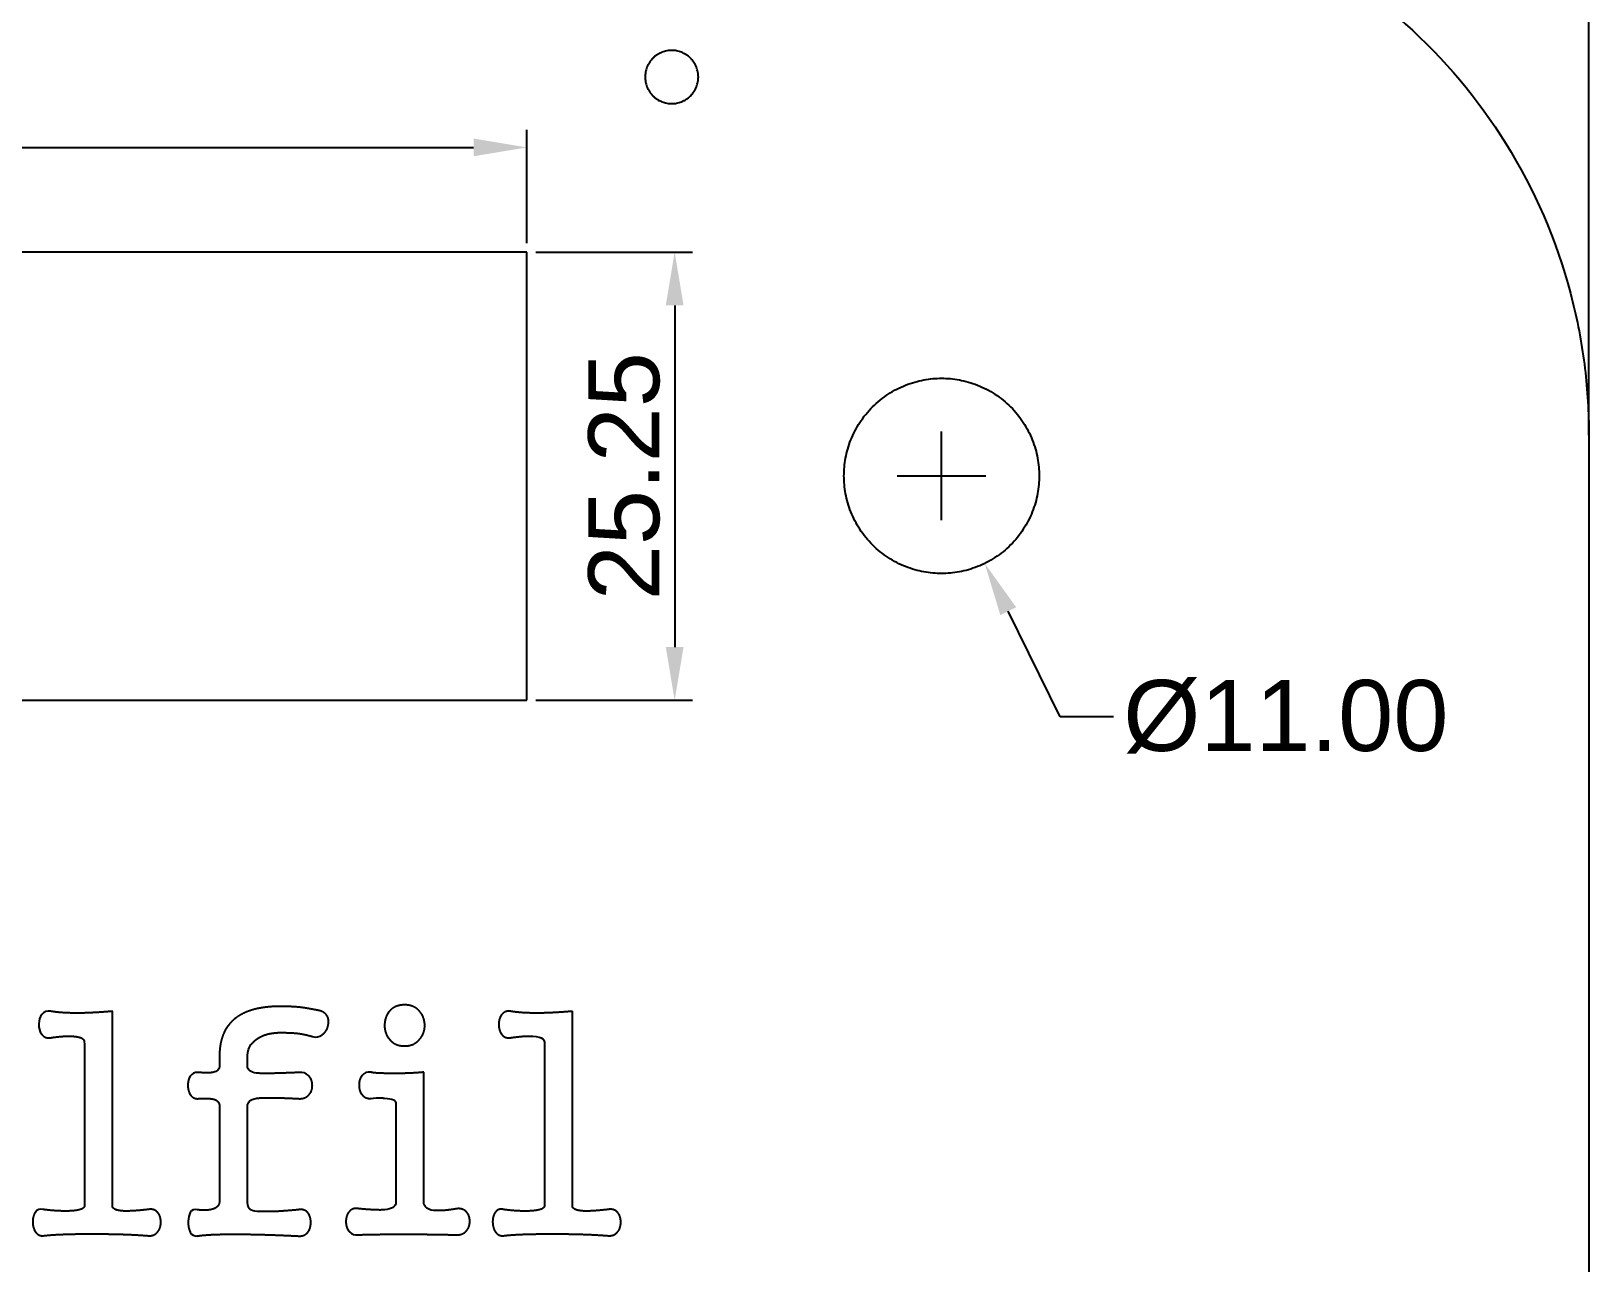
# Model space of a CAD drawing. Header units: millimetres. Extents: x -410 to 346, y 212 to 415.
# Drawn here: x -131.7 to -44, y 306.4 to 375.8 of the extents above; entities that cross this region are included whole.
import ezdxf

# ---------------------------------------------------------------- set-up
doc = ezdxf.new("R2010")
doc.units = ezdxf.units.MM
doc.header["$MEASUREMENT"] = 0
doc.layers.add('Predefinito', color=18, linetype='Continuous', true_color=0x000000)
doc.layers.add('quote', color=96, linetype='Continuous', true_color=0x007f00)
doc.styles.add('Arial', font='arial.ttf')
doc.dimstyles.new('Millimetro Piccolo', dxfattribs={"dimtxt": 4, "dimasz": 3, "dimexe": 1, "dimexo": 0.5, "dimgap": 0.8, "dimtad": 1, "dimtoh": 1, "dimzin": 1, "dimdsep": 46, "dimtxsty": 'Arial', "dimcen": 2.5, "dimadec": 1, "dimazin": 0, "dimtfac": 1, "dimtdec": 4, "dimtix": 1, "dimtmove": 1, "dimatfit": 3, "dimfxl": 1, "dimtolj": 1, "dimtzin": 1, "dimarcsym": 0})

# ---------------------------------------------------------------- blocks, each defined once
blk = doc.blocks.new('*D1')
at = {"layer": 'Defpoints', "color": 0}
for p in [(-43.952, 409.092), (-389.952, 352.495), (-43.952, 352.495)]:
    blk.add_point(p, dxfattribs=at)
at = {"layer": 'quote', "color": 0, "lineweight": -2}
for p, q in [((-389.952, 352.995), (-389.952, 410.092)), ((-43.952, 352.995), (-43.952, 410.092)), ((-386.952, 409.092), (-46.952, 409.092))]:
    blk.add_line(p, q, dxfattribs=at)
at = {"layer": 'quote', "color": 0}
for points in [[(-386.952, 409.592), (-386.952, 408.592), (-389.952, 409.092)], [(-46.952, 408.592), (-46.952, 409.592), (-43.952, 409.092)]]:
    blk.add_solid(points, dxfattribs=at)
at = {"layer": 'quote', "color": 0, "insert": (-216.952, 411.934), "char_height": 4, "attachment_point": 5, "style": 'Arial'}
blk.add_mtext('\\A1;346.00', dxfattribs=at)
blk = doc.blocks.new('*D3')
at = {"layer": 'Defpoints', "color": 0}
for p in [(-103.801, 369.201), (-175.801, 363.304), (-103.801, 363.304)]:
    blk.add_point(p, dxfattribs=at)
at = {"layer": 'quote', "color": 0, "lineweight": -2}
for p, q in [((-175.801, 363.804), (-175.801, 370.201)), ((-103.801, 363.804), (-103.801, 370.201)), ((-172.801, 369.201), (-106.801, 369.201))]:
    blk.add_line(p, q, dxfattribs=at)
at = {"layer": 'quote', "color": 0}
for points in [[(-172.801, 369.701), (-172.801, 368.701), (-175.801, 369.201)], [(-106.801, 368.701), (-106.801, 369.701), (-103.801, 369.201)]]:
    blk.add_solid(points, dxfattribs=at)
at = {"layer": 'quote', "color": 0, "insert": (-139.801, 372.043), "char_height": 4, "attachment_point": 5, "style": 'Arial'}
blk.add_mtext('\\A1;72.00', dxfattribs=at)
blk = doc.blocks.new('*D4')
at = {"layer": 'Defpoints', "color": 0}
for p in [(-103.801, 363.304), (-103.801, 338.054), (-95.469, 338.054)]:
    blk.add_point(p, dxfattribs=at)
at = {"layer": 'quote', "color": 0, "lineweight": -2}
for p, q in [((-103.301, 363.304), (-94.469, 363.304)), ((-95.469, 360.304), (-95.469, 341.054)), ((-103.301, 338.054), (-94.469, 338.054))]:
    blk.add_line(p, q, dxfattribs=at)
at = {"layer": 'quote', "color": 0}
for points in [[(-94.969, 360.304), (-95.969, 360.304), (-95.469, 363.304)], [(-95.969, 341.054), (-94.969, 341.054), (-95.469, 338.054)]]:
    blk.add_solid(points, dxfattribs=at)
at = {"layer": 'quote', "color": 0, "insert": (-98.311, 350.679), "char_height": 4, "attachment_point": 5, "rotation": 90, "style": 'Arial'}
blk.add_mtext('\\A1;25.25', dxfattribs=at)
blk = doc.blocks.new('*D5')
at = {"layer": 'Defpoints', "color": 0}
for p in [(-82.859, 355.63), (-77.995, 345.764)]:
    blk.add_point(p, dxfattribs=at)
at = {"layer": 'quote', "color": 0}
for p, q in [((-80.427, 348.197), (-80.427, 353.197)), ((-82.927, 350.697), (-77.927, 350.697))]:
    blk.add_line(p, q, dxfattribs=at)
at = {"layer": 'quote', "color": 0, "lineweight": -2}
for p, q in [((-73.737, 337.125), (-76.669, 343.073)), ((-70.737, 337.125), (-73.737, 337.125))]:
    blk.add_line(p, q, dxfattribs=at)
at = {"layer": 'quote', "color": 0}
blk.add_solid([(-76.221, 343.294), (-77.117, 342.852), (-77.995, 345.764)], dxfattribs=at)
at = {"layer": 'quote', "color": 0, "insert": (-61.027, 337.125), "char_height": 4, "attachment_point": 5, "style": 'Arial'}
blk.add_mtext('\\A1;%%c11.00', dxfattribs=at)

msp = doc.modelspace()

# ---------------------------------------------------------------- linework, layer by layer
at = {"layer": 'Predefinito'}
for points, knots in [([(-43.952, 281.192), (-43.952, 302.4), (-43.952, 324.786), (-43.952, 347.792), (-43.952, 350.164), (-43.952, 351.497), (-43.952, 352.396), (-43.951, 352.912), (-43.958, 354.538), (-44.162, 357.258), (-45.258, 362.768), (-48.187, 369.549), (-53.104, 375.395), (-57.897, 379.071), (-61.943, 381.313), (-66.278, 382.929), (-70.176, 383.752), (-73.097, 384.016), (-74.63, 384.051), (-75.452, 384.047), (-75.902, 384.048), (-76.337, 384.047), (-76.771, 384.048), (-77.267, 384.048), (-168.734, 384.048), (-261.007, 384.048), (-354.334, 384.048), (-356.644, 384.048), (-358.039, 384.048), (-358.287, 384.048), (-358.566, 384.048), (-359.071, 384.049), (-360.092, 384.038), (-361.451, 383.96), (-363.012, 383.792), (-365.039, 383.477), (-367.975, 382.785), (-372.737, 381.034), (-378.37, 377.621), (-383.718, 372.194), (-387.212, 366.314), (-388.887, 361.448), (-389.611, 357.897), (-389.895, 355.396), (-389.953, 353.732), (-389.952, 352.934), (-389.952, 352.747), (-389.952, 352.468), (-389.952, 352.08), (-389.952, 351.615), (-389.952, 350.995), (-389.952, 350.235), (-389.952, 342.159), (-389.952, 334.376), (-389.952, 326.904), (-389.952, 300.784), (-389.952, 274.013), (-389.952, 246.639), (-389.952, 245.239), (-389.952, 244.294), (-389.952, 243.806), (-389.952, 243.282), (-389.952, 242.381), (-389.903, 241.021), (-389.692, 238.775), (-389.116, 235.523), (-388.062, 232.174), (-386.735, 229.226), (-384.473, 225.089), (-379.969, 219.628), (-373.372, 215.29), (-367.543, 213.142), (-363.678, 212.342), (-360.862, 212.084), (-359.353, 212.044), (-358.521, 212.049), (-358.063, 212.047), (-357.607, 212.048), (-356.761, 212.047), (-355.393, 212.048), (-353.537, 212.047), (-351.583, 212.048), (-260.913, 212.048), (-170.112, 212.048), (-79.703, 212.048), (-78.4, 212.048), (-77.553, 212.048), (-76.624, 212.048), (-75.859, 212.048), (-75.322, 212.048), (-74.859, 212.047), (-74.173, 212.053), (-71.971, 212.139), (-68.842, 212.556), (-64.683, 213.705), (-61.574, 215.017), (-59.156, 216.351), (-56.996, 217.722), (-53.365, 220.522), (-49.014, 225.465), (-45.896, 231.64), (-44.389, 237.178), (-43.989, 240.715), (-43.949, 242.829), (-43.953, 243.542), (-43.951, 244.178), (-43.952, 244.959), (-43.952, 246.214), (-43.952, 258.296), (-43.952, 270.053), (-43.952, 281.192)], [0, 0, 0, 0, 63.62386, 67.158351, 69.018961, 70.739912, 71.158531, 71.715405, 72.288354, 76.036653, 79.8816, 89.10938, 97.952468, 102.564888, 107.179232, 111.792481, 116.406291, 119.09759, 120.583251, 121.004458, 121.563382, 121.935183, 122.306979, 122.865325, 123.423539, 396.707875, 399.684159, 403.404988, 403.637597, 403.870135, 404.14889, 404.474622, 405.385335, 407.211698, 408.556447, 410.095152, 413.362817, 417.592446, 425.281752, 432.970918, 440.275922, 445.658428, 448.349576, 451.137227, 453.201735, 453.343191, 453.530383, 453.763381, 454.181523, 454.693234, 455.158634, 456.041704, 456.971596, 479.389051, 479.389051, 479.389051, 557.748812, 559.70238, 561.509846, 561.949574, 562.536878, 562.974882, 563.521068, 565.238676, 567.05523, 570.28642, 575.132621, 577.55559, 579.978703, 589.266527, 598.55486, 603.401564, 607.843792, 610.367245, 611.877468, 612.372046, 612.861738, 613.251742, 613.739268, 615.400971, 617.355125, 619.308942, 621.263046, 889.365081, 891.709887, 892.491346, 893.273049, 894.250674, 895.277899, 895.569354, 895.861843, 896.667819, 897.626414, 902.472516, 906.107741, 910.549673, 912.568477, 914.386876, 918.222917, 926.299188, 933.973304, 938.818915, 943.462707, 944.621957, 945.162141, 945.600864, 946.529692, 947.507227, 949.363141, 982.778089, 982.778089, 982.778089, 982.778089]), ([(-130.636, 320.536), (-130.842, 320.57), (-131.008, 320.507), (-131.133, 320.347), (-131.242, 320.206), (-131.299, 320.033), (-131.304, 319.829)], [60, 60, 60, 60, 61, 61, 61, 62, 62, 62, 62]), ([(-131.304, 319.829), (-131.305, 319.819), (-131.305, 319.809), (-131.305, 319.798), (-131.305, 319.585), (-131.255, 319.408), (-131.156, 319.265)], [62, 62, 62, 62, 63, 63, 63, 64, 64, 64, 64]), ([(-103.458, 319.127), (-103.182, 319.111), (-102.995, 319.061), (-102.896, 318.977), (-102.84, 318.929), (-102.81, 318.872), (-102.81, 318.803)], [117, 117, 117, 117, 118, 118, 118, 119, 119, 119, 119]), ([(-119.061, 317.054), (-119.212, 317.075), (-119.326, 317.116), (-119.405, 317.176), (-119.496, 317.243), (-119.541, 317.333), (-119.541, 317.448)], [235, 235, 235, 235, 236, 236, 236, 237, 237, 237, 237]), ([(-111.918, 315.653), (-111.885, 315.651), (-111.852, 315.649), (-111.817, 315.647), (-111.589, 315.628), (-111.424, 315.592), (-111.319, 315.54), (-111.229, 315.496), (-111.182, 315.44), (-111.182, 315.372)], [79, 79, 79, 79, 80, 80, 80, 81, 81, 81, 82, 82, 82, 82]), ([(-122.372, 309.351), (-122.544, 309.408), (-122.675, 309.357), (-122.767, 309.197), (-122.841, 309.069), (-122.879, 308.906), (-122.885, 308.71)], [177, 177, 177, 177, 178, 178, 178, 179, 179, 179, 179]), ([(-109.038, 309.317), (-109.265, 309.337), (-109.423, 309.402), (-109.513, 309.51), (-109.573, 309.581), (-109.604, 309.671), (-109.604, 309.78)], [124, 124, 124, 124, 125, 125, 125, 126, 126, 126, 126])]:
    msp.add_open_spline(points, degree=3, knots=knots, dxfattribs=at)
for points, weights, degree, knots in [([(-97.134, 373.168), (-97.134, 374.668), (-95.634, 374.668), (-94.134, 374.668), (-94.134, 373.168), (-94.134, 371.668), (-95.634, 371.668), (-97.134, 371.668), (-97.134, 373.168)], [1, 0.707106781187, 1, 0.707106781187, 1, 0.707106781187, 1, 0.707106781187, 1], 2, [0, 0, 0, 2.356194, 2.356194, 4.712389, 4.712389, 7.068583, 7.068583, 9.424778, 9.424778, 9.424778]), ([(-74.927, 350.697), (-74.927, 356.197), (-80.427, 356.197), (-85.927, 356.197), (-85.927, 350.697), (-85.927, 345.197), (-80.427, 345.197), (-74.927, 345.197), (-74.927, 350.697)], [1, 0.707106900396, 1, 0.707106781187, 1, 0.707106781187, 1, 0.707106900396, 1], 2, [0, 0, 0, 8.639379, 8.639379, 17.278759, 17.278759, 25.918139, 25.918139, 34.557518, 34.557518, 34.557518]), ([(-129.275, 320.434), (-129.619, 320.436), (-129.963, 320.458), (-130.284, 320.478), (-130.603, 320.531)], [1, 0.999553446592, 1, 0.99876975767, 1], 2, [0, 0, 0, 0.688316, 0.688316, 1.33255, 1.33255, 1.33255]), ([(-127.154, 320.536), (-127.369, 320.516), (-127.584, 320.499), (-127.799, 320.484), (-128.05, 320.467), (-128.301, 320.454), (-128.552, 320.445), (-128.754, 320.437), (-128.957, 320.433), (-129.161, 320.433), (-129.2, 320.433), (-129.237, 320.434), (-129.275, 320.434)], [1, 0.999963751664, 0.999963751664, 1, 0.999908614834, 0.999908614834, 1, 0.999898256514, 0.999898256514, 1, 1, 1, 1], 3, [0, 0, 0, 0, 0.647939, 0.647939, 0.647939, 1.401113, 1.401113, 1.401113, 2.010228, 2.010228, 2.010228, 3.010228, 3.010228, 3.010228, 3.010228]), ([(-116.574, 320.759), (-116.783, 320.781), (-116.994, 320.795), (-117.204, 320.801), (-117.366, 320.808), (-117.527, 320.811), (-117.689, 320.811), (-117.763, 320.811), (-117.837, 320.81), (-117.911, 320.807), (-118.172, 320.801), (-118.433, 320.778), (-118.691, 320.739), (-119.065, 320.681), (-119.396, 320.588), (-119.683, 320.46), (-119.954, 320.339), (-120.187, 320.188), (-120.382, 320.004), (-120.609, 319.787), (-120.787, 319.528), (-120.906, 319.237), (-121.019, 318.965), (-121.087, 318.659), (-121.11, 318.32), (-121.117, 318.23), (-121.12, 318.139), (-121.12, 318.049)], [1, 0.999583788933, 0.999583788933, 1, 0.999884005452, 0.999884005452, 1, 0.999927345769, 0.999927345769, 1, 0.998704160491, 0.998704160491, 1, 1, 1, 1, 1, 1, 1, 0.985403252464, 0.985403252464, 1, 1, 1, 1, 0.999561356817, 0.999561356817, 1], 3, [0, 0, 0, 0, 0.632152, 0.632152, 0.632152, 1.116995, 1.116995, 1.116995, 1.338573, 1.338573, 1.338573, 2.122901, 2.122901, 2.122901, 3.122902, 3.122902, 3.122902, 4.122902, 4.122902, 4.122902, 5.05829, 5.05829, 5.05829, 6.05829, 6.05829, 6.05829, 6.329808, 6.329808, 6.329808, 6.329808]), ([(-115.03, 320.227), (-115.131, 320.435), (-115.345, 320.524), (-115.417, 320.555), (-115.493, 320.571), (-115.709, 320.615), (-115.926, 320.655), (-116.231, 320.713), (-116.539, 320.755)], [1, 0.935553351196, 1, 0.995355060892, 1, 0.999961120282, 1, 0.999664812456, 1], 2, [0, 0, 0, 0.442373, 0.442373, 0.598154, 0.598154, 1.039171, 1.039171, 1.660208, 1.660208, 1.660208]), ([(-109.864, 320.556), (-109.981, 320.688), (-110.128, 320.783), (-110.295, 320.837), (-110.421, 320.878), (-110.552, 320.897), (-110.684, 320.896), (-110.784, 320.896), (-110.883, 320.886), (-110.98, 320.865), (-111.208, 320.816), (-111.396, 320.707), (-111.543, 320.536), (-111.658, 320.399), (-111.738, 320.24), (-111.779, 320.066), (-111.805, 319.956), (-111.818, 319.843), (-111.817, 319.729), (-111.818, 319.607), (-111.8, 319.485), (-111.765, 319.368), (-111.72, 319.216), (-111.645, 319.078), (-111.543, 318.958), (-111.53, 318.943), (-111.518, 318.929), (-111.504, 318.916)], [1, 0.976707664031, 0.976707664031, 1, 0.991572706577, 0.991572706577, 1, 0.996186730222, 0.996186730222, 1, 1, 1, 1, 0.981884707732, 0.981884707732, 1, 0.995234848952, 0.995234848952, 1, 0.992806070855, 0.992806070855, 1, 0.985814556681, 0.985814556681, 1, 0.999764780442, 0.999764780442, 1], 3, [0, 0, 0, 0, 0.520884, 0.520884, 0.520884, 0.916188, 0.916188, 0.916188, 1.213842, 1.213842, 1.213842, 2.213842, 2.213842, 2.213842, 2.744444, 2.744444, 2.744444, 3.084061, 3.084061, 3.084061, 3.450957, 3.450957, 3.450957, 3.920769, 3.920769, 3.920769, 3.977334, 3.977334, 3.977334, 3.977334]), ([(-109.844, 318.958), (-109.67, 319.149), (-109.598, 319.398), (-109.552, 319.56), (-109.552, 319.729), (-109.552, 319.92), (-109.605, 320.104), (-109.675, 320.347), (-109.844, 320.536)], [1, 0.97402195432, 1, 0.990023053295, 1, 0.989716075409, 1, 0.974671897886, 1], 2, [0, 0, 0, 0.508813, 0.508813, 0.844723, 0.844723, 1.223906, 1.223906, 1.722292, 1.722292, 1.722292]), ([(-104.715, 320.536), (-104.775, 320.546), (-104.836, 320.547), (-104.896, 320.538), (-105.02, 320.52), (-105.126, 320.457), (-105.212, 320.347), (-105.271, 320.27), (-105.315, 320.184), (-105.343, 320.092), (-105.371, 319.996), (-105.385, 319.898), (-105.384, 319.798), (-105.384, 319.652), (-105.36, 319.522), (-105.313, 319.408), (-105.288, 319.345), (-105.254, 319.286), (-105.212, 319.232), (-105.14, 319.14), (-105.055, 319.081), (-104.956, 319.054), (-104.877, 319.032), (-104.795, 319.029), (-104.715, 319.043)], [1, 0.992010617156, 0.992010617156, 1, 1, 1, 1, 0.989150123034, 0.989150123034, 1, 0.992869628427, 0.992869628427, 1, 1, 1, 1, 0.9941221751, 0.9941221751, 1, 1, 1, 1, 0.98336238959, 0.98336238959, 1], 3, [0, 0, 0, 0, 0.181821, 0.181821, 0.181821, 1.181821, 1.181821, 1.181821, 1.470506, 1.470506, 1.470506, 1.767682, 1.767682, 1.767682, 2.767682, 2.767682, 2.767682, 2.971747, 2.971747, 2.971747, 3.971747, 3.971747, 3.971747, 4.215111, 4.215111, 4.215111, 4.215111]), ([(-101.347, 320.526), (-101.731, 320.492), (-102.116, 320.469), (-102.487, 320.447), (-102.859, 320.438), (-103.049, 320.433), (-103.239, 320.433), (-103.406, 320.433), (-103.572, 320.437), (-103.911, 320.444), (-104.247, 320.474), (-104.482, 320.496), (-104.715, 320.536)], [1, 0.999910765853, 1, 0.999839880454, 1, 0.999941732456, 1, 0.999932900555, 1, 0.999421817474, 1, 0.99917781079, 1], 2, [0, 0, 0, 0.771222, 0.771222, 1.515463, 1.515463, 1.895473, 1.895473, 2.228574, 2.228574, 2.904735, 2.904735, 3.37619, 3.37619, 3.37619]), ([(-115.339, 319.215), (-115.179, 319.318), (-115.07, 319.473), (-115.013, 319.678), (-114.964, 319.853), (-114.962, 320.011), (-115.003, 320.153), (-115.011, 320.178), (-115.02, 320.203), (-115.03, 320.227)], [1, 1, 1, 1, 1, 1, 1, 0.99912187124, 0.99912187124, 1], 3, [130, 130, 130, 130, 131, 131, 131, 132, 132, 132, 132.078766, 132.078766, 132.078766, 132.078766]), ([(-131.156, 319.265), (-131.149, 319.254), (-131.141, 319.243), (-131.133, 319.232), (-131.014, 319.08), (-130.859, 319.017), (-130.669, 319.04)], [1, 0.999693690698, 0.999693690698, 1, 1, 1, 1], 3, [0, 0, 0, 0, 0.039818, 0.039818, 0.039818, 1.039818, 1.039818, 1.039818, 1.039818]), ([(-130.636, 319.043), (-130.253, 319.107), (-129.866, 319.13), (-129.634, 319.144), (-129.401, 319.129)], [1, 0.998563300703, 1, 0.998143130592, 1], 2, [0, 0, 0, 0.774662, 0.774662, 1.24048, 1.24048, 1.24048]), ([(-129.401, 319.129), (-129.326, 319.125), (-129.252, 319.118), (-129.178, 319.106), (-128.903, 319.065), (-128.756, 318.975), (-128.737, 318.835)], [1, 0.999131386658, 0.999131386658, 1, 1, 1, 1], 3, [0, 0, 0, 0, 0.224586, 0.224586, 0.224586, 1.224586, 1.224586, 1.224586, 1.224586]), ([(-119.08, 318.926), (-119.041, 318.956), (-119, 318.984), (-118.958, 319.009), (-118.682, 319.184), (-118.352, 319.288), (-117.972, 319.322), (-117.878, 319.331), (-117.783, 319.335), (-117.689, 319.335), (-117.544, 319.335), (-117.398, 319.333), (-117.253, 319.328), (-117.09, 319.323), (-116.926, 319.314), (-116.763, 319.301)], [1, 0.999207867364, 0.999207867364, 1, 1, 1, 1, 0.999329918482, 0.999329918482, 1, 0.99991019239, 0.99991019239, 1, 0.999825548094, 0.999825548094, 1], 3, [0, 0, 0, 0, 0.146904, 0.146904, 0.146904, 1.146905, 1.146905, 1.146905, 1.429954, 1.429954, 1.429954, 1.865744, 1.865744, 1.865744, 2.35726, 2.35726, 2.35726, 2.35726]), ([(-111.504, 318.916), (-111.326, 318.717), (-111.072, 318.636), (-110.882, 318.578), (-110.684, 318.58), (-110.529, 318.58), (-110.378, 318.618), (-110.053, 318.697), (-109.844, 318.958)], [1, 0.964557302258, 1, 0.988063069318, 1, 0.992253871573, 1, 0.946809346635, 1], 2, [0, 0, 0, 0.521396, 0.521396, 0.914085, 0.914085, 1.223629, 1.223629, 1.867803, 1.867803, 1.867803]), ([(-104.715, 319.043), (-104.539, 319.072), (-104.362, 319.095), (-104.185, 319.112), (-103.919, 319.138), (-103.684, 319.143), (-103.479, 319.129)], [1, 0.999633751581, 0.999633751581, 1, 1, 1, 1], 3, [0, 0, 0, 0, 0.534694, 0.534694, 0.534694, 1.534694, 1.534694, 1.534694, 1.534694]), ([(-121.497, 317.088), (-121.546, 317.081), (-121.595, 317.077), (-121.644, 317.074), (-121.802, 317.067), (-122.027, 317.071), (-122.321, 317.088)], [1, 0.99919252462, 0.99919252462, 1, 1, 1, 1], 3, [0, 0, 0, 0, 0.146963, 0.146963, 0.146963, 1.146963, 1.146963, 1.146963, 1.146963]), ([(-116.644, 317.088), (-117.015, 317.071), (-117.386, 317.058), (-117.752, 317.045), (-118.119, 317.038), (-118.474, 317.03), (-118.83, 317.039), (-118.946, 317.043), (-119.061, 317.054)], [1, 0.999990191641, 1, 0.999966657856, 1, 0.999709226357, 1, 0.999491281457, 1], 2, [0, 0, 0, 0.743055, 0.743055, 1.476268, 1.476268, 2.186866, 2.186866, 2.419235, 2.419235, 2.419235]), ([(-113.087, 316.916), (-113.186, 316.796), (-113.243, 316.642), (-113.255, 316.453), (-113.257, 316.424), (-113.258, 316.396), (-113.258, 316.367), (-113.258, 316.171), (-113.211, 316.008), (-113.118, 315.877)], [1, 1, 1, 1, 0.999782629775, 0.999782629775, 1, 1, 1, 1], 3, [72, 72, 72, 72, 73, 73, 73, 73.086013, 73.086013, 73.086013, 74.086013, 74.086013, 74.086013, 74.086013]), ([(-109.604, 317.105), (-109.658, 317.099), (-109.714, 317.094), (-109.769, 317.089), (-110.022, 317.067), (-110.274, 317.052), (-110.528, 317.044), (-110.768, 317.035), (-111.009, 317.032), (-111.249, 317.034), (-111.318, 317.034), (-111.387, 317.035), (-111.457, 317.036), (-111.622, 317.036), (-111.788, 317.038), (-111.954, 317.042), (-112.3, 317.051), (-112.507, 317.072), (-112.572, 317.105)], [1, 1, 1, 1, 0.999758141668, 0.999758141668, 1, 0.999851250348, 0.999851250348, 1, 1, 1, 1, 0.999937690811, 0.999937690811, 1, 1, 1, 1], 3, [137, 137, 137, 137, 138, 138, 138, 138.759563, 138.759563, 138.759563, 139.481589, 139.481589, 139.481589, 140.481589, 140.481589, 140.481589, 140.978411, 140.978411, 140.978411, 141.978411, 141.978411, 141.978411, 141.978411]), ([(-122.767, 316.882), (-122.832, 316.785), (-122.872, 316.67), (-122.891, 316.54), (-122.899, 316.483), (-122.904, 316.425), (-122.904, 316.367), (-122.904, 316.196), (-122.87, 316.044), (-122.806, 315.912)], [1, 1, 1, 1, 0.998300332781, 0.998300332781, 1, 1, 1, 1], 3, [154, 154, 154, 154, 155, 155, 155, 155.172852, 155.172852, 155.172852, 156.172851, 156.172851, 156.172851, 156.172851]), ([(-116.643, 315.613), (-116.414, 315.601), (-116.225, 315.675), (-116.076, 315.836), (-115.951, 315.973), (-115.888, 316.144), (-115.888, 316.35), (-115.888, 316.373), (-115.889, 316.395), (-115.89, 316.417), (-115.902, 316.604), (-115.964, 316.759), (-116.076, 316.882)], [1, 1, 1, 1, 1, 1, 1, 0.99964946177, 0.99964946177, 1, 1, 1, 1], 3, [224, 224, 224, 224, 225, 225, 225, 226, 226, 226, 226.066817, 226.066817, 226.066817, 227.066817, 227.066817, 227.066817, 227.066817]), ([(-122.767, 315.836), (-122.668, 315.697), (-122.543, 315.623), (-122.393, 315.613), (-122.369, 315.611), (-122.345, 315.611), (-122.321, 315.613)], [1, 1, 1, 1, 0.99883605616, 0.99883605616, 1], 3, [158, 158, 158, 158, 159, 159, 159, 159.072147, 159.072147, 159.072147, 159.072147]), ([(-122.321, 315.613), (-122.049, 315.629), (-121.835, 315.63), (-121.675, 315.618), (-121.615, 315.615), (-121.556, 315.607), (-121.497, 315.596), (-121.345, 315.561), (-121.239, 315.496), (-121.179, 315.402), (-121.14, 315.342), (-121.12, 315.269), (-121.12, 315.184)], [1, 1, 1, 1, 0.998379954187, 0.998379954187, 1, 1, 1, 1, 1, 1, 1], 3, [160, 160, 160, 160, 161, 161, 161, 161.179469, 161.179469, 161.179469, 162.179469, 162.179469, 162.179469, 163.179468, 163.179468, 163.179468, 163.179468]), ([(-119.061, 315.63), (-118.97, 315.643), (-118.879, 315.652), (-118.787, 315.657), (-118.601, 315.668), (-118.36, 315.671), (-118.065, 315.667), (-117.834, 315.663), (-117.603, 315.657), (-117.372, 315.647), (-117.146, 315.638), (-116.919, 315.628), (-116.692, 315.615)], [1, 0.999249288941, 0.999249288941, 1, 1, 1, 1, 0.99994383587, 0.99994383587, 1, 0.999981664047, 0.999981664047, 1], 3, [0, 0, 0, 0, 0.275517, 0.275517, 0.275517, 1.275517, 1.275517, 1.275517, 1.968554, 1.968554, 1.968554, 2.64933, 2.64933, 2.64933, 2.64933]), ([(-113.087, 315.836), (-112.978, 315.697), (-112.835, 315.627), (-112.658, 315.625), (-112.629, 315.625), (-112.6, 315.627), (-112.572, 315.63)], [1, 1, 1, 1, 0.999028231658, 0.999028231658, 1], 3, [76, 76, 76, 76, 77, 77, 77, 77.086431, 77.086431, 77.086431, 77.086431]), ([(-131.494, 309.214), (-131.576, 309.104), (-131.623, 308.968), (-131.64, 308.808), (-131.645, 308.766), (-131.648, 308.724), (-131.648, 308.682), (-131.648, 308.492), (-131.61, 308.331), (-131.54, 308.196)], [1, 1, 1, 1, 0.999048797905, 0.999048797905, 1, 1, 1, 1], 3, [9, 9, 9, 9, 10, 10, 10, 10.126752, 10.126752, 10.126752, 11.126751, 11.126751, 11.126751, 11.126751]), ([(-129.742, 309.282), (-130.087, 309.278), (-130.432, 309.304), (-130.732, 309.326), (-131.03, 309.368)], [1, 0.999116035871, 1, 0.999419086804, 1], 2, [0, 0, 0, 0.69015, 0.69015, 1.292351, 1.292351, 1.292351]), ([(-128.732, 309.574), (-128.732, 309.493), (-128.798, 309.429), (-128.93, 309.381), (-129.078, 309.327), (-129.309, 309.294), (-129.624, 309.282), (-129.663, 309.282), (-129.703, 309.282), (-129.742, 309.282)], [1, 1, 1, 1, 1, 1, 1, 0.999974556049, 0.999974556049, 1], 3, [2, 2, 2, 2, 3, 3, 3, 4, 4, 4, 4.118611, 4.118611, 4.118611, 4.118611]), ([(-125.41, 309.34), (-125.665, 309.313), (-125.922, 309.295), (-126.179, 309.284), (-126.286, 309.279), (-126.394, 309.279), (-126.502, 309.282), (-126.618, 309.287), (-126.734, 309.302), (-126.848, 309.327), (-127.05, 309.375), (-127.154, 309.457), (-127.154, 309.574)], [1, 0.999698078723, 0.999698078723, 1, 0.999572299053, 0.999572299053, 1, 0.997391572625, 0.997391572625, 1, 1, 1, 1], 3, [0, 0, 0, 0, 0.770929, 0.770929, 0.770929, 1.09414, 1.09414, 1.09414, 1.443387, 1.443387, 1.443387, 2.443387, 2.443387, 2.443387, 2.443387]), ([(-124.597, 309.197), (-124.635, 309.241), (-124.68, 309.278), (-124.729, 309.309), (-124.845, 309.38), (-124.984, 309.4), (-125.146, 309.368)], [1, 0.992089249253, 0.992089249253, 1, 1, 1, 1], 3, [0, 0, 0, 0, 0.173735, 0.173735, 0.173735, 1.173735, 1.173735, 1.173735, 1.173735]), ([(-125.146, 307.893), (-124.918, 307.87), (-124.735, 307.944), (-124.597, 308.116), (-124.483, 308.253), (-124.426, 308.436), (-124.426, 308.665), (-124.426, 308.736), (-124.433, 308.808), (-124.447, 308.878), (-124.47, 308.995), (-124.522, 309.104), (-124.597, 309.197)], [1, 1, 1, 1, 1, 1, 1, 0.996464477113, 0.996464477113, 1, 0.980128755198, 0.980128755198, 1], 3, [25, 25, 25, 25, 26, 26, 26, 27, 27, 27, 27.214879, 27.214879, 27.214879, 27.570549, 27.570549, 27.570549, 27.570549]), ([(-121.488, 309.395), (-121.681, 309.33), (-121.936, 309.311), (-122.256, 309.34), (-122.295, 309.343), (-122.333, 309.347), (-122.372, 309.351)], [1, 1, 1, 1, 0.999921143635, 0.999921143635, 1], 3, [175, 175, 175, 175, 176, 176, 176, 176.117056, 176.117056, 176.117056, 176.117056]), ([(-121.12, 309.849), (-121.12, 309.817), (-121.123, 309.785), (-121.129, 309.754), (-121.159, 309.587), (-121.27, 309.47), (-121.463, 309.403)], [1, 0.997369516513, 0.997369516513, 1, 1, 1, 1], 3, [0, 0, 0, 0, 0.095729, 0.095729, 0.095729, 1.095729, 1.095729, 1.095729, 1.095729]), ([(-119.38, 309.367), (-119.388, 309.372), (-119.396, 309.379), (-119.404, 309.385), (-119.496, 309.477), (-119.541, 309.631), (-119.541, 309.849)], [1, 0.999233214185, 0.999233214185, 1, 1, 1, 1], 3, [0, 0, 0, 0, 0.031181, 0.031181, 0.031181, 1.031181, 1.031181, 1.031181, 1.031181]), ([(-117.792, 309.265), (-117.927, 309.261), (-118.062, 309.259), (-118.417, 309.254), (-118.773, 309.26)], [1, 0.999966116977, 1, 0.999864976589, 1], 2, [0, 0, 0, 0.2699046, 0.2699046, 0.9811924, 0.9811924, 0.9811924]), ([(-116.694, 309.351), (-117.001, 309.323), (-117.309, 309.3), (-117.55, 309.281), (-117.792, 309.265)], [1, 0.999968111635, 1, 0.999977313402, 1], 2, [0, 0, 0, 0.617166, 0.617166, 1.101341, 1.101341, 1.101341]), ([(-116.145, 309.197), (-116.247, 309.308), (-116.376, 309.364), (-116.53, 309.367), (-116.585, 309.367), (-116.64, 309.362), (-116.694, 309.351)], [1, 1, 1, 1, 0.996399010134, 0.996399010134, 1], 3, [199, 199, 199, 199, 200, 200, 200, 200.165427, 200.165427, 200.165427, 200.165427]), ([(-116.145, 308.082), (-116.058, 308.194), (-116.005, 308.33), (-115.984, 308.488), (-115.977, 308.541), (-115.973, 308.594), (-115.974, 308.648), (-115.974, 308.82), (-116.01, 308.972), (-116.083, 309.101), (-116.101, 309.135), (-116.122, 309.167), (-116.145, 309.197)], [1, 1, 1, 1, 0.99841029749, 0.99841029749, 1, 1, 1, 1, 0.998220448633, 0.998220448633, 1], 3, [195, 195, 195, 195, 196, 196, 196, 196.160228, 196.160228, 196.160228, 197.160228, 197.160228, 197.160228, 197.274284, 197.274284, 197.274284, 197.274284]), ([(-113.327, 309.42), (-113.533, 309.454), (-113.698, 309.391), (-113.824, 309.231), (-113.939, 309.082), (-113.996, 308.899), (-113.996, 308.682), (-113.996, 308.652), (-113.994, 308.622), (-113.992, 308.593), (-113.978, 308.416), (-113.923, 308.268), (-113.824, 308.15)], [1, 1, 1, 1, 1, 1, 1, 0.999545938967, 0.999545938967, 1, 1, 1, 1], 3, [97, 97, 97, 97, 98, 98, 98, 99, 99, 99, 99.088849, 99.088849, 99.088849, 100.088848, 100.088848, 100.088848, 100.088848]), ([(-111.814, 309.351), (-111.973, 309.336), (-112.207, 309.337), (-112.519, 309.355), (-112.737, 309.367), (-112.955, 309.382), (-113.172, 309.402)], [1, 1, 1, 1, 0.999899976745, 0.999899976745, 1], 3, [93, 93, 93, 93, 94, 94, 94, 94.655459, 94.655459, 94.655459, 94.655459]), ([(-107.803, 309.402), (-107.955, 309.376), (-108.109, 309.354), (-108.263, 309.336), (-108.561, 309.302), (-108.806, 309.295), (-108.998, 309.313)], [1, 0.999766243392, 0.999766243392, 1, 1, 1, 1], 3, [0, 0, 0, 0, 0.464956, 0.464956, 0.464956, 1.464956, 1.464956, 1.464956, 1.464956]), ([(-107.803, 307.944), (-107.696, 307.932), (-107.589, 307.943), (-107.487, 307.975), (-107.384, 308.01), (-107.293, 308.07), (-107.22, 308.15), (-107.153, 308.221), (-107.101, 308.304), (-107.066, 308.395), (-107.03, 308.493), (-107.013, 308.595), (-107.014, 308.699), (-107.014, 308.844), (-107.041, 308.97), (-107.096, 309.078), (-107.128, 309.141), (-107.169, 309.198), (-107.22, 309.248), (-107.293, 309.323), (-107.385, 309.375), (-107.487, 309.4), (-107.581, 309.423), (-107.686, 309.424), (-107.803, 309.402)], [1, 0.985363311709, 0.985363311709, 1, 0.978624980448, 0.978624980448, 1, 0.987433232604, 0.987433232604, 1, 0.989070418755, 0.989070418755, 1, 1, 1, 1, 0.991256348581, 0.991256348581, 1, 0.974555110488, 0.974555110488, 1, 1, 1, 1], 3, [0, 0, 0, 0, 0.319941, 0.319941, 0.319941, 0.64247, 0.64247, 0.64247, 0.933675, 0.933675, 0.933675, 1.243502, 1.243502, 1.243502, 2.243502, 2.243502, 2.243502, 2.454386, 2.454386, 2.454386, 2.765878, 2.765878, 2.765878, 3.765878, 3.765878, 3.765878, 3.765878]), ([(-105.11, 309.368), (-105.212, 309.398), (-105.302, 309.397), (-105.382, 309.367), (-105.455, 309.34), (-105.518, 309.29), (-105.573, 309.214), (-105.594, 309.184), (-105.613, 309.152), (-105.63, 309.12), (-105.694, 308.998), (-105.727, 308.853), (-105.727, 308.682), (-105.728, 308.571), (-105.713, 308.461), (-105.683, 308.354), (-105.659, 308.269), (-105.622, 308.189), (-105.573, 308.116), (-105.519, 308.035), (-105.456, 307.977), (-105.386, 307.94), (-105.305, 307.897), (-105.213, 307.881), (-105.11, 307.893)], [1, 1, 1, 1, 1, 1, 1, 0.998276118702, 0.998276118702, 1, 1, 1, 1, 0.993204562101, 0.993204562101, 1, 0.991222454163, 0.991222454163, 1, 1, 1, 1, 1, 1, 1], 3, [138, 138, 138, 138, 139, 139, 139, 140, 140, 140, 140.109885, 140.109885, 140.109885, 141.109886, 141.109886, 141.109886, 141.441305, 141.441305, 141.441305, 141.70538, 141.70538, 141.70538, 142.70538, 142.70538, 142.70538, 143.70538, 143.70538, 143.70538, 143.70538]), ([(-102.81, 309.574), (-102.81, 309.447), (-102.973, 309.361), (-103.297, 309.315), (-103.432, 309.298), (-103.567, 309.286), (-103.703, 309.282), (-103.816, 309.279), (-103.93, 309.279), (-104.044, 309.281), (-104.268, 309.285), (-104.493, 309.299), (-104.716, 309.321), (-104.848, 309.334), (-104.979, 309.349), (-105.11, 309.368)], [1, 1, 1, 1, 0.999153274926, 0.999153274926, 1, 0.999862021261, 0.999862021261, 1, 0.999478090571, 0.999478090571, 1, 0.999821788193, 0.999821788193, 1], 3, [133, 133, 133, 133, 134, 134, 134, 134.407077, 134.407077, 134.407077, 134.747986, 134.747986, 134.747986, 135.421909, 135.421909, 135.421909, 135.818151, 135.818151, 135.818151, 135.818151]), ([(-99.225, 309.368), (-99.394, 309.349), (-99.564, 309.332), (-99.734, 309.317), (-100.042, 309.291), (-100.293, 309.278), (-100.483, 309.28), (-100.516, 309.28), (-100.548, 309.281), (-100.581, 309.282), (-100.814, 309.295), (-100.983, 309.329), (-101.091, 309.384), (-101.184, 309.432), (-101.232, 309.494), (-101.232, 309.574)], [1, 0.999951663044, 0.999951663044, 1, 1, 1, 1, 0.999896961074, 0.999896961074, 1, 1, 1, 1, 1, 1, 1], 3, [0, 0, 0, 0, 0.511046, 0.511046, 0.511046, 1.511046, 1.511046, 1.511046, 1.608377, 1.608377, 1.608377, 2.608377, 2.608377, 2.608377, 3.608377, 3.608377, 3.608377, 3.608377]), ([(-99.225, 307.893), (-99.153, 307.885), (-99.081, 307.889), (-99.011, 307.904), (-98.879, 307.932), (-98.767, 308.002), (-98.676, 308.116), (-98.615, 308.191), (-98.57, 308.277), (-98.544, 308.371), (-98.517, 308.466), (-98.503, 308.565), (-98.505, 308.665), (-98.505, 308.809), (-98.531, 308.936), (-98.581, 309.045), (-98.606, 309.1), (-98.638, 309.15), (-98.676, 309.197), (-98.757, 309.291), (-98.855, 309.348), (-98.968, 309.371), (-99.053, 309.387), (-99.14, 309.386), (-99.225, 309.368)], [1, 0.991525430637, 0.991525430637, 1, 1, 1, 1, 0.985945448202, 0.985945448202, 1, 0.993103864895, 0.993103864895, 1, 1, 1, 1, 0.99453690963, 0.99453690963, 1, 1, 1, 1, 0.986810908551, 0.986810908551, 1], 3, [0, 0, 0, 0, 0.215654, 0.215654, 0.215654, 1.215654, 1.215654, 1.215654, 1.504977, 1.504977, 1.504977, 1.8026, 1.8026, 1.8026, 2.8026, 2.8026, 2.8026, 2.981618, 2.981618, 2.981618, 3.981618, 3.981618, 3.981618, 4.240784, 4.240784, 4.240784, 4.240784]), ([(-131.54, 308.196), (-131.526, 308.169), (-131.511, 308.142), (-131.494, 308.116), (-131.4, 307.975), (-131.28, 307.902), (-131.133, 307.891), (-131.099, 307.888), (-131.064, 307.889), (-131.03, 307.893)], [1, 0.998923475483, 0.998923475483, 1, 1, 1, 1, 0.996801692658, 0.996801692658, 1], 3, [0, 0, 0, 0, 0.092772, 0.092772, 0.092772, 1.092772, 1.092772, 1.092772, 1.195192, 1.195192, 1.195192, 1.195192]), ([(-122.885, 308.71), (-122.885, 308.695), (-122.886, 308.68), (-122.887, 308.665), (-122.887, 308.442), (-122.848, 308.257), (-122.772, 308.111)], [1, 0.999952214867, 0.999952214867, 1, 1, 1, 1], 3, [0, 0, 0, 0, 0.045503, 0.045503, 0.045503, 1.045503, 1.045503, 1.045503, 1.045503]), ([(-131.03, 307.893), (-130.808, 307.92), (-130.585, 307.939), (-130.361, 307.951), (-130.114, 307.965), (-129.866, 307.974), (-129.619, 307.981), (-129.377, 307.987), (-129.136, 307.991), (-128.894, 307.993), (-128.697, 307.995), (-128.5, 307.996), (-128.303, 307.996), (-128.261, 307.996), (-128.22, 307.995), (-128.179, 307.995)], [1, 0.999578070194, 0.999578070194, 1, 0.999926027386, 0.999926027386, 1, 0.99997928507, 0.99997928507, 1, 0.999992426389, 0.999992426389, 1, 1, 1, 1], 3, [0, 0, 0, 0, 0.672365, 0.672365, 0.672365, 1.415117, 1.415117, 1.415117, 2.139606, 2.139606, 2.139606, 2.731206, 2.731206, 2.731206, 3.731206, 3.731206, 3.731206, 3.731206]), ([(-128.179, 307.995), (-127.825, 307.995), (-127.472, 307.99), (-127.122, 307.986), (-126.773, 307.977), (-126.429, 307.968), (-126.085, 307.952), (-125.748, 307.937), (-125.412, 307.913), (-125.279, 307.904), (-125.146, 307.893)], [1, 0.999984387956, 1, 0.99997002108, 1, 0.999960367369, 1, 0.999910991923, 1, 0.999978534219, 1], 2, [0, 0, 0, 0.707349, 0.707349, 1.405943, 1.405943, 2.094189, 2.094189, 2.768964, 2.768964, 3.035342, 3.035342, 3.035342]), ([(-122.372, 307.876), (-122.343, 307.881), (-122.312, 307.886), (-122.28, 307.891), (-122.087, 307.919), (-121.828, 307.941), (-121.503, 307.956), (-121.259, 307.966), (-121.015, 307.973), (-120.77, 307.975), (-120.601, 307.978), (-120.432, 307.979), (-120.262, 307.979), (-120.195, 307.979), (-120.125, 307.978), (-120.056, 307.978)], [1, 1, 1, 1, 1, 1, 1, 0.999918420357, 0.999918420357, 1, 0.999984848191, 0.999984848191, 1, 1, 1, 1], 3, [183, 183, 183, 183, 184, 184, 184, 185, 185, 185, 185.732453, 185.732453, 185.732453, 186.240618, 186.240618, 186.240618, 187.240618, 187.240618, 187.240618, 187.240618]), ([(-120.056, 307.978), (-119.703, 307.976), (-119.351, 307.97), (-119.003, 307.964), (-118.654, 307.954), (-118.31, 307.945), (-117.965, 307.932), (-117.623, 307.919), (-117.281, 307.904), (-116.987, 307.891), (-116.694, 307.876)], [1, 0.999979568669, 1, 0.999989088341, 1, 0.999989611294, 1, 0.999989429045, 1, 0.999996326696, 1], 2, [0, 0, 0, 0.704536, 0.704536, 1.401397, 1.401397, 2.091357, 2.091357, 2.776173, 2.776173, 3.363437, 3.363437, 3.363437]), ([(-116.694, 307.876), (-116.663, 307.873), (-116.631, 307.872), (-116.6, 307.872), (-116.415, 307.875), (-116.263, 307.944), (-116.145, 308.082)], [1, 0.998971526112, 0.998971526112, 1, 1, 1, 1], 3, [0, 0, 0, 0, 0.094231, 0.094231, 0.094231, 1.094231, 1.094231, 1.094231, 1.094231]), ([(-113.327, 307.944), (-113.289, 307.945), (-113.251, 307.946), (-113.213, 307.947), (-112.97, 307.954), (-112.727, 307.96), (-112.484, 307.964), (-112.243, 307.968), (-112.003, 307.971), (-111.762, 307.974), (-111.523, 307.976), (-111.284, 307.977), (-111.046, 307.978), (-110.943, 307.978), (-110.841, 307.978), (-110.736, 307.978)], [1, 1, 1, 1, 0.999992843879, 0.999992843879, 1, 0.999994401622, 0.999994401622, 1, 0.999996849794, 0.999996849794, 1, 1, 1, 1], 3, [103, 103, 103, 103, 104, 104, 104, 104.729193, 104.729193, 104.729193, 105.451167, 105.451167, 105.451167, 106.167745, 106.167745, 106.167745, 107.167744, 107.167744, 107.167744, 107.167744]), ([(-110.335, 307.976), (-109.981, 307.975), (-109.627, 307.972), (-109.275, 307.969), (-108.923, 307.964), (-108.573, 307.958), (-108.223, 307.951)], [1, 0.999997516628, 1, 0.999995460748, 1, 0.999995476513, 1], 2, [0, 0, 0, 0.708061, 0.708061, 1.411875, 1.411875, 2.112587, 2.112587, 2.112587]), ([(-105.11, 307.893), (-104.894, 307.92), (-104.677, 307.935), (-104.302, 307.962), (-103.927, 307.974), (-103.562, 307.986), (-103.198, 307.99), (-102.839, 307.995), (-102.48, 307.995)], [1, 0.999599651741, 1, 0.999794922052, 1, 0.999948682979, 1, 0.9999837368, 1], 2, [0, 0, 0, 0.434629, 0.434629, 1.185974, 1.185974, 1.915168, 1.915168, 2.632808, 2.632808, 2.632808]), ([(-102.48, 307.995), (-102.448, 307.995), (-102.415, 307.996), (-102.382, 307.996), (-102.178, 307.996), (-101.974, 307.995), (-101.77, 307.993), (-101.537, 307.991), (-101.303, 307.987), (-101.069, 307.982), (-100.839, 307.977), (-100.608, 307.97), (-100.378, 307.961), (-100.152, 307.953), (-99.925, 307.941), (-99.7, 307.927), (-99.541, 307.918), (-99.383, 307.906), (-99.225, 307.893)], [1, 1, 1, 1, 0.999993186985, 0.999993186985, 1, 0.999988258995, 0.999988258995, 1, 0.999980163377, 0.999980163377, 1, 0.999954277099, 0.999954277099, 1, 0.999951462589, 0.999951462589, 1], 3, [150, 150, 150, 150, 151, 151, 151, 151.611482, 151.611482, 151.611482, 152.312859, 152.312859, 152.312859, 153.004549, 153.004549, 153.004549, 153.683614, 153.683614, 153.683614, 154.159292, 154.159292, 154.159292, 154.159292])]:
    msp.add_rational_spline(points, weights, degree=degree, knots=knots, dxfattribs=at)
for points, degree in [([(-103.801, 363.304), (-139.801, 363.304), (-175.801, 363.304)], 2), ([(-103.801, 338.054), (-103.801, 350.679), (-103.801, 363.304)], 2), ([(-175.801, 338.054), (-139.801, 338.054), (-103.801, 338.054)], 2), ([(-130.603, 320.531), (-130.614, 320.532), (-130.625, 320.534), (-130.636, 320.536)], 3), ([(-127.154, 320.418), (-127.154, 320.477), (-127.154, 320.536)], 2), ([(-127.154, 319.706), (-127.154, 320.062), (-127.154, 320.418)], 2), ([(-116.539, 320.755), (-116.55, 320.756), (-116.563, 320.758), (-116.574, 320.759)], 3), ([(-109.844, 320.536), (-109.851, 320.543), (-109.857, 320.549), (-109.864, 320.556)], 3), ([(-101.232, 320.536), (-101.271, 320.532), (-101.308, 320.529), (-101.347, 320.526)], 3), ([(-101.232, 319.928), (-101.232, 320.232), (-101.232, 320.536)], 2), ([(-127.154, 318.993), (-127.154, 319.35), (-127.154, 319.706)], 2), ([(-101.232, 319.216), (-101.232, 319.572), (-101.232, 319.928)], 2), ([(-128.737, 318.835), (-128.734, 314.207), (-128.732, 309.58)], 2), ([(-127.154, 318.281), (-127.154, 318.637), (-127.154, 318.993)], 2), ([(-119.541, 318.049), (-119.541, 318.279), (-119.475, 318.482), (-119.346, 318.66)], 3), ([(-119.346, 318.66), (-119.213, 318.793), (-119.08, 318.926)], 2), ([(-115.871, 319.112), (-115.676, 319.055), (-115.499, 319.089), (-115.339, 319.215)], 3), ([(-103.479, 319.129), (-103.472, 319.129), (-103.465, 319.128), (-103.458, 319.127)], 3), ([(-102.81, 318.803), (-102.81, 318.576), (-102.81, 318.35)], 2), ([(-101.232, 318.503), (-101.232, 318.86), (-101.232, 319.216)], 2), ([(-127.154, 317.569), (-127.154, 317.925), (-127.154, 318.281)], 2), ([(-121.12, 318.049), (-121.12, 317.824), (-121.12, 317.598)], 2), ([(-119.541, 317.752), (-119.541, 317.9), (-119.541, 318.049)], 2), ([(-102.81, 318.35), (-102.81, 317.994), (-102.81, 317.638)], 2), ([(-101.232, 317.791), (-101.232, 318.147), (-101.232, 318.503)], 2), ([(-101.232, 317.079), (-101.232, 317.435), (-101.232, 317.791)], 2), ([(-127.154, 316.856), (-127.154, 317.213), (-127.154, 317.569)], 2), ([(-122.341, 317.089), (-122.515, 317.105), (-122.657, 317.036), (-122.767, 316.882)], 3), ([(-121.12, 317.448), (-121.12, 317.254), (-121.246, 317.134), (-121.497, 317.088)], 3), ([(-121.12, 317.598), (-121.12, 317.523), (-121.12, 317.448)], 2), ([(-119.541, 317.448), (-119.541, 317.6), (-119.541, 317.752)], 2), ([(-116.643, 317.088), (-116.643, 317.088), (-116.644, 317.088)], 2), ([(-116.107, 316.912), (-116.251, 317.05), (-116.429, 317.109), (-116.643, 317.088)], 3), ([(-112.6, 317.108), (-112.804, 317.132), (-112.966, 317.069), (-113.087, 316.916)], 3), ([(-109.604, 316.543), (-109.604, 316.824), (-109.604, 317.105)], 2), ([(-102.81, 317.638), (-102.81, 317.281), (-102.81, 316.925)], 2), ([(-102.81, 316.925), (-102.81, 316.569), (-102.81, 316.213)], 2), ([(-101.232, 316.367), (-101.232, 316.723), (-101.232, 317.079)], 2), ([(-127.154, 315.432), (-127.154, 316.144), (-127.154, 316.856)], 2), ([(-109.604, 315.83), (-109.604, 316.186), (-109.604, 316.543)], 2), ([(-102.81, 316.213), (-102.81, 315.857), (-102.81, 315.501)], 2), ([(-101.232, 315.654), (-101.232, 316.011), (-101.232, 316.367)], 2), ([(-127.154, 314.72), (-127.154, 315.076), (-127.154, 315.432)], 2), ([(-121.12, 315.184), (-121.12, 314.966), (-121.12, 314.749)], 2), ([(-119.541, 315.184), (-119.541, 315.424), (-119.382, 315.572), (-119.061, 315.63)], 3), ([(-119.541, 314.902), (-119.541, 315.043), (-119.541, 315.184)], 2), ([(-116.692, 315.615), (-116.676, 315.614), (-116.66, 315.614), (-116.643, 315.613)], 3), ([(-112.572, 315.63), (-112.409, 315.66), (-112.191, 315.668), (-111.918, 315.653)], 3), ([(-111.182, 315.372), (-111.182, 315.168), (-111.182, 314.965)], 2), ([(-109.604, 313.693), (-109.604, 314.762), (-109.604, 315.83)], 2), ([(-102.81, 315.501), (-102.81, 315.145), (-102.81, 314.788)], 2), ([(-101.232, 314.942), (-101.232, 315.298), (-101.232, 315.654)], 2), ([(-127.154, 314.007), (-127.154, 314.363), (-127.154, 314.72)], 2), ([(-121.12, 314.749), (-121.12, 314.393), (-121.12, 314.037)], 2), ([(-119.541, 314.19), (-119.541, 314.546), (-119.541, 314.902)], 2), ([(-111.182, 314.965), (-111.182, 314.608), (-111.182, 314.252)], 2), ([(-102.81, 314.788), (-102.81, 314.432), (-102.81, 314.076)], 2), ([(-101.232, 314.23), (-101.232, 314.586), (-101.232, 314.942)], 2), ([(-127.154, 313.295), (-127.154, 313.651), (-127.154, 314.007)], 2), ([(-121.12, 314.037), (-121.12, 313.681), (-121.12, 313.324)], 2), ([(-119.541, 313.478), (-119.541, 313.834), (-119.541, 314.19)], 2), ([(-119.541, 312.766), (-119.541, 313.122), (-119.541, 313.478)], 2), ([(-111.182, 314.252), (-111.182, 313.896), (-111.182, 313.54)], 2), ([(-111.182, 313.54), (-111.182, 313.183), (-111.182, 312.827)], 2), ([(-109.604, 312.981), (-109.604, 313.337), (-109.604, 313.693)], 2), ([(-102.81, 314.076), (-102.81, 313.72), (-102.81, 313.364)], 2), ([(-101.232, 313.517), (-101.232, 313.873), (-101.232, 314.23)], 2), ([(-101.232, 312.805), (-101.232, 313.161), (-101.232, 313.517)], 2), ([(-127.154, 312.583), (-127.154, 312.939), (-127.154, 313.295)], 2), ([(-127.154, 311.87), (-127.154, 312.226), (-127.154, 312.583)], 2), ([(-121.12, 313.324), (-121.12, 312.968), (-121.12, 312.612)], 2), ([(-121.12, 312.612), (-121.12, 312.256), (-121.12, 311.9)], 2), ([(-119.541, 312.053), (-119.541, 312.41), (-119.541, 312.766)], 2), ([(-111.182, 312.827), (-111.182, 312.471), (-111.182, 312.115)], 2), ([(-109.604, 312.269), (-109.604, 312.625), (-109.604, 312.981)], 2), ([(-102.81, 313.364), (-102.81, 313.007), (-102.81, 312.651)], 2), ([(-102.81, 312.651), (-102.81, 312.295), (-102.81, 311.939)], 2), ([(-101.232, 311.38), (-101.232, 312.093), (-101.232, 312.805)], 2), ([(-127.154, 311.158), (-127.154, 311.514), (-127.154, 311.87)], 2), ([(-121.12, 311.9), (-121.12, 311.544), (-121.12, 311.187)], 2), ([(-119.541, 310.629), (-119.541, 311.341), (-119.541, 312.053)], 2), ([(-111.182, 312.115), (-111.182, 311.047), (-111.182, 309.978)], 2), ([(-109.604, 311.556), (-109.604, 311.913), (-109.604, 312.269)], 2), ([(-102.81, 311.939), (-102.81, 311.583), (-102.81, 311.227)], 2), ([(-127.154, 310.446), (-127.154, 310.802), (-127.154, 311.158)], 2), ([(-121.12, 311.187), (-121.12, 310.831), (-121.12, 310.475)], 2), ([(-109.604, 310.844), (-109.604, 311.2), (-109.604, 311.556)], 2), ([(-109.604, 310.132), (-109.604, 310.488), (-109.604, 310.844)], 2), ([(-102.81, 311.227), (-102.81, 310.871), (-102.81, 310.515)], 2), ([(-101.232, 310.668), (-101.232, 311.024), (-101.232, 311.38)], 2), ([(-127.154, 309.733), (-127.154, 310.09), (-127.154, 310.446)], 2), ([(-121.12, 310.475), (-121.12, 310.162), (-121.12, 309.849)], 2), ([(-119.541, 309.916), (-119.541, 310.273), (-119.541, 310.629)], 2), ([(-119.541, 309.849), (-119.541, 309.883), (-119.541, 309.916)], 2), ([(-111.182, 309.978), (-111.182, 309.879), (-111.182, 309.78)], 2), ([(-109.604, 309.78), (-109.604, 309.956), (-109.604, 310.132)], 2), ([(-102.81, 310.515), (-102.81, 310.158), (-102.81, 309.802)], 2), ([(-101.232, 309.956), (-101.232, 310.312), (-101.232, 310.668)], 2), ([(-101.232, 309.574), (-101.232, 309.765), (-101.232, 309.956)], 2), ([(-131.071, 309.377), (-131.247, 309.416), (-131.388, 309.362), (-131.494, 309.214)], 3), ([(-128.732, 309.58), (-128.732, 309.577), (-128.732, 309.574)], 2), ([(-127.154, 309.574), (-127.154, 309.654), (-127.154, 309.733)], 2), ([(-119.01, 309.265), (-119.176, 309.265), (-119.298, 309.3), (-119.38, 309.367)], 3), ([(-118.773, 309.26), (-118.851, 309.262), (-118.93, 309.263), (-119.01, 309.265)], 3), ([(-113.182, 309.403), (-113.254, 309.411), (-113.327, 309.42)], 2), ([(-113.172, 309.402), (-113.177, 309.403), (-113.182, 309.403)], 2), ([(-111.809, 309.352), (-111.811, 309.352), (-111.813, 309.351), (-111.814, 309.351)], 3), ([(-111.182, 309.78), (-111.182, 309.53), (-111.391, 309.387), (-111.809, 309.352)], 3), ([(-102.81, 309.802), (-102.81, 309.688), (-102.81, 309.574)], 2), ([(-122.772, 308.111), (-122.77, 308.107), (-122.769, 308.102), (-122.767, 308.099)], 3), ([(-122.767, 308.099), (-122.675, 307.927), (-122.544, 307.853), (-122.372, 307.876)], 3), ([(-113.777, 308.096), (-113.658, 307.974), (-113.508, 307.924), (-113.327, 307.944)], 3)]:
    msp.add_open_spline(points, degree=degree, dxfattribs=at)
for points, weights in [([(-130.669, 319.04), (-130.652, 319.041), (-130.636, 319.043)], [1, 0.998801420432, 1]), ([(-116.763, 319.301), (-116.678, 319.289), (-116.594, 319.275)], [1, 0.999965124292, 1]), ([(-116.594, 319.275), (-116.297, 319.228), (-116.007, 319.15)], [1, 0.998701021911, 1]), ([(-116.007, 319.15), (-115.938, 319.132), (-115.871, 319.112)], [1, 0.999850139263, 1]), ([(-122.321, 317.088), (-122.331, 317.089), (-122.341, 317.089)], [1, 0.9997525695, 1]), ([(-116.076, 316.882), (-116.092, 316.898), (-116.107, 316.912)], [1, 0.99984966819, 1]), ([(-112.572, 317.105), (-112.586, 317.107), (-112.6, 317.108)], [1, 0.999342975797, 1]), ([(-122.806, 315.912), (-122.789, 315.873), (-122.767, 315.836)], [1, 0.998480920806, 1]), ([(-113.118, 315.877), (-113.103, 315.856), (-113.087, 315.836)], [1, 0.999581530665, 1]), ([(-131.03, 309.368), (-131.051, 309.373), (-131.071, 309.377)], [1, 0.999275412347, 1]), ([(-125.146, 309.368), (-125.278, 309.353), (-125.41, 309.34)], [1, 0.999992162145, 1]), ([(-121.463, 309.403), (-121.476, 309.398), (-121.488, 309.395)], [1, 0.99965439904, 1]), ([(-108.998, 309.313), (-109.018, 309.314), (-109.038, 309.317)], [1, 0.99959927271, 1]), ([(-113.824, 308.15), (-113.802, 308.122), (-113.777, 308.096)], [1, 0.997803038819, 1]), ([(-110.736, 307.978), (-110.536, 307.977), (-110.335, 307.976)], [1, 0.999999076417, 1]), ([(-108.223, 307.951), (-108.013, 307.948), (-107.803, 307.944)], [1, 0.999999213388, 1])]:
    msp.add_rational_spline(points, weights, degree=2, dxfattribs=at)

# ---------------------------------------------------------------- dimensions: what is measured, and where the dimension line sits
at = {"layer": 'quote'}
for base, p1, p2, picture, middle in [((-43.952, 409.092), (-389.952, 352.495), (-43.952, 352.495), '*D1', (-216.952, 411.934)), ((-103.801, 369.201), (-175.801, 363.304), (-103.801, 363.304), '*D3', (-139.801, 372.043))]:
    dim = msp.add_linear_dim(base=base, p1=p1, p2=p2, dimstyle='Millimetro Piccolo', dxfattribs=at)
    dim.commit()
    dim.dimension.update_dxf_attribs({"geometry": picture, "text_midpoint": middle})
dim = msp.add_linear_dim(base=(-95.469, 338.054), p1=(-103.801, 363.304), p2=(-103.801, 338.054), angle=90, dimstyle='Millimetro Piccolo', dxfattribs=at)
dim.commit()
dim.dimension.update_dxf_attribs({"geometry": '*D4', "text_midpoint": (-98.311, 350.679)})
dim = msp.add_diameter_dim_2p(p1=(-82.859, 355.63), p2=(-77.995, 345.764), dimstyle='Millimetro Piccolo', override={"dimtad": 0, "dimtofl": 0}, dxfattribs=at)
dim.commit()
dim.dimension.update_dxf_attribs({"geometry": '*D5', "text_midpoint": (-73.737, 337.125), "dimtype": 163})

doc.saveas('drawing.dxf')
